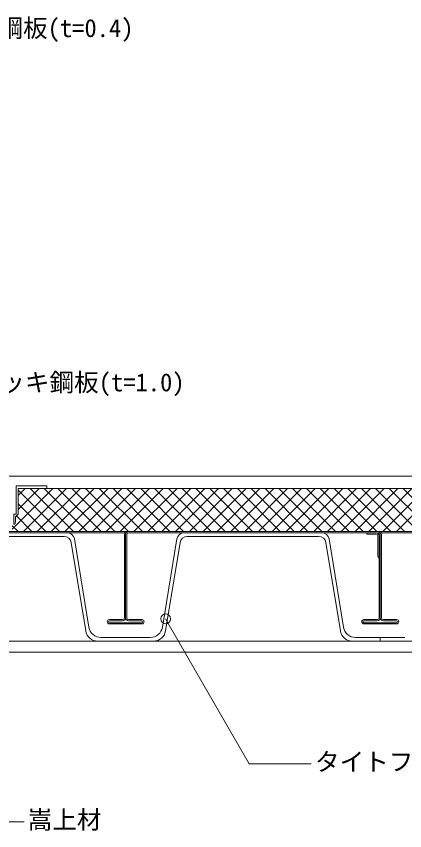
# Model space of a CAD drawing. Units: millimetres, scale not verified. Extents: x -1380 to 1380, y -955 to 955.
# Drawn here: x -149 to 167, y -348 to 313 of the extents above; entities that cross this region are included whole.
import ezdxf
from ezdxf.enums import TextEntityAlignment as Align

# ---------------------------------------------------------------- set-up
doc = ezdxf.new("R2010")
doc.units = ezdxf.units.MM
doc.header["$LTSCALE"] = 3
for name, color, linetype, lineweight in [('0-1_HATCH', 9, 'Continuous', 18), ('0-3_BOUSUI', 1, 'Continuous', 18), ('0-4_MOJI', 7, 'Continuous', 18), ('0-8_dannnetu', 6, 'Continuous', 18), ('0-A_TEKKOTU', 7, 'Continuous', 18), ('0-C_dekki', 3, 'Continuous', 18), ('0-E_ZATU', 6, 'Continuous', 18)]:
    doc.layers.add(name, color=color, linetype=linetype, lineweight=lineweight)
doc.styles.add('ＭＳ ゴシック', font='')
doc.styles.get('ＭＳ ゴシック').set_extended_font_data('MS Gothic')

msp = doc.modelspace()

# ---------------------------------------------------------------- linework, layer by layer
at = {"layer": '0-1_HATCH'}
for p, q in [((-152.177, -102.888), (-119.248, -69.959)), ((-147.527, -75.787), (-141.698, -69.959)), ((-147.527, -87.012), (-130.473, -69.959)), ((-113.988, -104.766), (-147.527, -71.227)), ((-142.824, -104.76), (-108.022, -69.959)), ((-102.761, -104.768), (-137.57, -69.959)), ((-131.601, -104.762), (-96.797, -69.959)), ((-91.533, -104.77), (-126.345, -69.959)), ((-120.378, -104.764), (-85.572, -69.959)), ((-80.306, -104.772), (-115.119, -69.959)), ((-109.154, -104.767), (-74.346, -69.959)), ((-69.079, -104.774), (-103.894, -69.959)), ((-97.931, -104.769), (-63.121, -69.959)), ((-57.851, -104.776), (-92.669, -69.959)), ((-86.708, -104.771), (-51.896, -69.959)), ((-46.624, -104.778), (-81.443, -69.959)), ((-75.485, -104.773), (-40.67, -69.959)), ((-35.396, -104.781), (-70.218, -69.959)), ((-64.262, -104.775), (-29.445, -69.959)), ((-24.169, -104.783), (-58.993, -69.959)), ((-53.038, -104.777), (-18.22, -69.959)), ((-12.941, -104.785), (-47.768, -69.959)), ((-41.815, -104.779), (-6.994, -69.959)), ((-1.714, -104.787), (-36.542, -69.959)), ((-30.592, -104.781), (4.231, -69.959)), ((9.514, -104.789), (-25.317, -69.959)), ((-19.369, -104.784), (15.456, -69.959)), ((20.741, -104.791), (-14.092, -69.959)), ((-8.146, -104.786), (26.681, -69.959)), ((31.969, -104.793), (-2.866, -69.959)), ((3.077, -104.788), (37.907, -69.959)), ((43.196, -104.796), (8.359, -69.959)), ((14.301, -104.79), (49.132, -69.959)), ((54.424, -104.798), (19.584, -69.959)), ((25.524, -104.792), (60.357, -69.959)), ((65.651, -104.8), (30.81, -69.959)), ((36.747, -104.794), (71.583, -69.959)), ((76.878, -104.802), (42.035, -69.959)), ((47.97, -104.796), (82.808, -69.959)), ((88.106, -104.804), (53.26, -69.959)), ((59.193, -104.799), (94.033, -69.959)), ((99.333, -104.806), (64.486, -69.959)), ((70.417, -104.801), (105.259, -69.959)), ((110.561, -104.808), (75.711, -69.959)), ((81.64, -104.803), (116.484, -69.959)), ((121.788, -104.81), (86.936, -69.959)), ((92.863, -104.805), (127.709, -69.959)), ((133.016, -104.813), (98.162, -69.959)), ((104.086, -104.807), (138.935, -69.959)), ((144.243, -104.815), (109.387, -69.959)), ((115.309, -104.809), (150.16, -69.959)), ((155.471, -104.817), (120.612, -69.959)), ((126.532, -104.811), (161.385, -69.959)), ((166.698, -104.819), (131.838, -69.959)), ((137.756, -104.813), (172.611, -69.959)), ((177.926, -104.821), (143.063, -69.959)), ((148.979, -104.816), (183.836, -69.959)), ((189.153, -104.823), (154.288, -69.959)), ((160.202, -104.818), (195.061, -69.959)), ((200.38, -104.825), (165.514, -69.959)), ((-125.216, -104.763), (-147.527, -82.452)), ((-136.443, -104.761), (-148.886, -92.318)), ((-147.671, -104.759), (-152.174, -100.256))]:
    msp.add_line(p, q, dxfattribs=at)
at = {"layer": '0-3_BOUSUI'}
msp.add_lwpolyline([(-622.032, 201.041), (-489.89, 201.041), (-449.032, 160.184), (-449.032, -15.816), (-404.89, -59.959), (899.968, -59.959)], dxfattribs=at)
at = {"layer": '0-4_MOJI'}
for points in [[(90.905, -293.582), (40.467, -293.582), (-27.519, -175.825)], [(-142.663, -340.599), (-193.101, -340.599), (-261.088, -222.843)]]:
    msp.add_lwpolyline(points, dxfattribs=at)
msp.add_circle((-27.519, -175.825), 4, dxfattribs=at)
at = {"layer": '0-8_dannnetu'}
for p, q in [((-147.527, -69.959), (432.473, -69.959)), ((-295.032, -104.959), (899.968, -104.959))]:
    msp.add_line(p, q, dxfattribs=at)
at = {"layer": '0-A_TEKKOTU'}
for p, q in [((-175.032, -193.959), (899.968, -193.959)), ((-175.032, -202.959), (899.968, -202.959))]:
    msp.add_line(p, q, dxfattribs=at)
at = {"layer": '0-C_dekki'}
for p, q in [((-62.532, -104.959), (-264.532, -104.959)), ((144.468, -104.959), (-57.532, -104.959)), ((351.468, -104.959), (149.468, -104.959)), ((-264.532, -105.959), (-62.532, -105.959)), ((-107.604, -105.959), (-219.46, -105.959)), ((-216.924, -108.959), (-110.14, -108.959)), ((-89.939, -182.623), (-101.688, -110.96)), ((-61.032, -107.459), (-61.032, -174.959)), ((-60.032, -107.459), (-60.032, -174.959)), ((-60.032, -174.959), (-60.032, -107.459)), ((-59.032, -174.959), (-59.032, -107.459)), ((-57.532, -105.959), (144.468, -105.959)), ((-18.376, -110.96), (-30.125, -182.623)), ((99.396, -105.959), (-12.46, -105.959)), ((-9.924, -108.959), (96.86, -108.959)), ((117.061, -182.623), (105.312, -110.96)), ((146.968, -107.459), (146.968, -174.959)), ((147.968, -174.959), (147.968, -107.459)), ((149.468, -105.959), (351.468, -105.959)), ((-104.224, -113.96), (-92.475, -185.623)), ((-27.589, -185.623), (-15.84, -113.96)), ((102.776, -113.96), (114.525, -185.623)), ((-62.532, -176.459), (-73.282, -176.459)), ((-73.282, -177.459), (-62.532, -177.459)), ((-46.782, -176.459), (-57.532, -176.459)), ((-57.532, -177.459), (-46.782, -177.459)), ((144.468, -176.459), (133.718, -176.459)), ((133.718, -177.459), (144.468, -177.459)), ((160.218, -176.459), (149.468, -176.459)), ((149.468, -177.459), (160.218, -177.459)), ((-46.782, -178.959), (-73.282, -178.959)), ((-73.282, -179.959), (-46.782, -179.959)), ((160.218, -178.959), (133.718, -178.959)), ((133.718, -179.959), (160.218, -179.959)), ((-39.985, -190.959), (-80.079, -190.959)), ((-82.615, -193.959), (-37.449, -193.959))]:
    msp.add_line(p, q, dxfattribs=at)
for points in [[(143.468, -105.959), (135.968, -105.959), (135.968, -106.959), (143.468, -106.959)], [(144.968, -108.459), (144.968, -124.959), (145.968, -126.691), (145.968, -174.959)], [(145.968, -107.459), (145.968, -124.959), (146.968, -124.959), (146.968, -107.459)], [(146.968, -174.959), (146.968, -126.691), (145.968, -124.959), (145.968, -108.459)], [(124.385, -193.959), (146.968, -193.959), (146.968, -190.959), (126.921, -190.959)], [(167.015, -190.959), (146.968, -190.959), (146.968, -193.959), (169.551, -193.959)]]:
    msp.add_lwpolyline(points, dxfattribs=at)
for centre, radius, start, end in [((-62.532, -107.459), 2.5, 0, 90), ((-57.532, -107.459), 2.5, 90, 180), ((144.468, -107.459), 2.5, 0, 90), ((149.468, -107.459), 2.5, 90, 180), ((-110.14, -114.959), 6, 9.58294, 90), ((-107.604, -111.959), 6, 9.58294, 90), ((-62.532, -107.459), 1.5, 0, 90), ((-57.532, -107.459), 1.5, 90, 180), ((-12.46, -111.959), 6, 90, 170.41705), ((-9.924, -114.959), 6, 90, 170.41705), ((96.86, -114.959), 6, 9.58294, 90), ((99.396, -111.959), 6, 9.58294, 90), ((143.468, -108.459), 2.5, 0, 90), ((143.468, -108.459), 1.5, 0, 90), ((144.468, -107.459), 1.5, 0, 90), ((149.468, -107.459), 1.5, 90, 180), ((-73.282, -178.209), 1.75, 90, 270), ((-73.282, -178.209), 0.75, 90, 270), ((-62.532, -174.959), 1.5, 270, 0), ((-62.532, -174.959), 2.5, 270, 0), ((-57.532, -174.959), 2.5, 180, 270), ((-57.532, -174.959), 1.5, 180, 270), ((-46.782, -178.209), 1.75, 270, 90), ((-46.782, -178.209), 0.75, 270, 90), ((133.718, -178.209), 1.75, 90, 270), ((133.718, -178.209), 0.75, 90, 270), ((144.468, -174.959), 2.5, 270, 0), ((144.468, -174.959), 1.5, 270, 0), ((149.468, -174.959), 2.5, 180, 270), ((149.468, -174.959), 1.5, 180, 270), ((160.218, -178.209), 1.75, 270, 90), ((160.218, -178.209), 0.75, 270, 90), ((-80.079, -180.959), 10, 189.58294, 270), ((-39.985, -180.959), 10, 270, 350.41705), ((126.921, -180.959), 10, 189.58294, 270), ((-82.615, -183.959), 10, 189.58294, 270), ((-37.449, -183.959), 10, 270, 350.41705), ((124.385, -183.959), 10, 189.58294, 270)]:
    msp.add_arc(centre, radius, start, end, dxfattribs=at)
at = {"layer": '0-E_ZATU'}
msp.add_lwpolyline([(-151.027, -90.959), (-149.027, -90.959), (-149.027, -67.959), (-124.027, -67.959), (-124.027, -69.959), (-147.527, -69.959), (-147.527, -90.959), (-149.527, -92.959), (-149.527, -96.959), (-150.027, -98.959), (-151.027, -98.959)], close=True, dxfattribs=at)

# ---------------------------------------------------------------- texts
at = {"layer": '0-4_MOJI', "style": 'ＭＳ ゴシック'}
for s, p in [('捨笠木：溶融亜鉛メッキ鋼板(t=0.4)', (-383.389, 292.049)), ('溶融亜鉛メッキ鋼板(t=1.0)', (-261.886, 4.458)), ('タイトフレーム(溶接付)', (93.905, -303.582)), ('嵩上材', (-139.663, -350.599))]:
    msp.add_text(s, height=14.66, dxfattribs=at).set_placement(p, align=Align.BOTTOM_LEFT)

doc.saveas('drawing.dxf')
